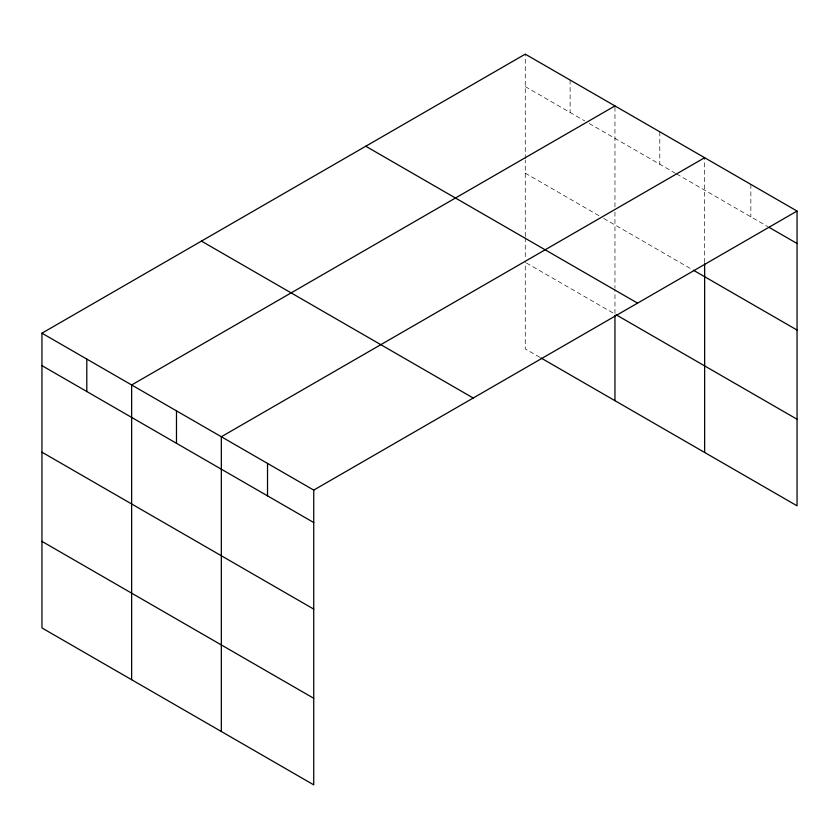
<?xml version="1.0" encoding="UTF-8"?>
<svg xmlns="http://www.w3.org/2000/svg" width="839" height="839" viewBox="0 0 839 839"><rect width="100%" height="100%" fill="white"/><g stroke="black" fill="none" stroke-linecap="round" stroke-linejoin="round"><path stroke-width="0.63" stroke-dasharray="4.2 3.15" d="M525.266 236.483L525.266 160.228M525.266 158.938L525.266 54.147M614.956 212.005L614.956 288.259M614.956 206.845L614.956 105.934M704.645 262.502L704.645 157.711M525.266 86.585L584.689 120.889M589.177 123.48L675.5 173.316M676.622 173.967L767.748 226.582M525.266 173.149L599.266 215.864M603.744 218.455L692.311 269.592M526.389 262.985L614.956 314.111L614.956 289.56M539.844 357.309L525.266 348.898L525.266 262.334M750.853 184.381L750.853 216.819M659.8 131.817L659.8 164.255M570.111 80.041L570.111 112.478M525.266 237.773L525.266 259.754"/><path stroke-width="1.26" d="M704.645 263.792L704.645 452.462M540.966 357.959L797.05 505.812L797.05 211.061L525.266 54.147L41.95 333.188L41.95 627.939L313.734 784.853L313.734 490.102L41.95 333.188M614.956 105.934L131.639 384.975L131.639 679.716M704.645 157.711L221.328 436.752L221.328 731.503M313.734 490.102L797.05 211.061M768.881 227.233L797.05 243.499M693.434 270.231L797.05 330.063M365.773 146.238L637.556 303.141M616.078 314.761L797.05 419.248M201.444 241.108L473.227 398.022M41.95 365.626L313.734 522.54M41.95 452.19L313.734 609.104M41.95 541.375L313.734 698.289M614.956 315.412L614.956 400.675M267.526 463.432L267.526 495.859M176.484 410.858L176.484 443.296M86.795 359.082L86.795 391.519"/></g></svg>
